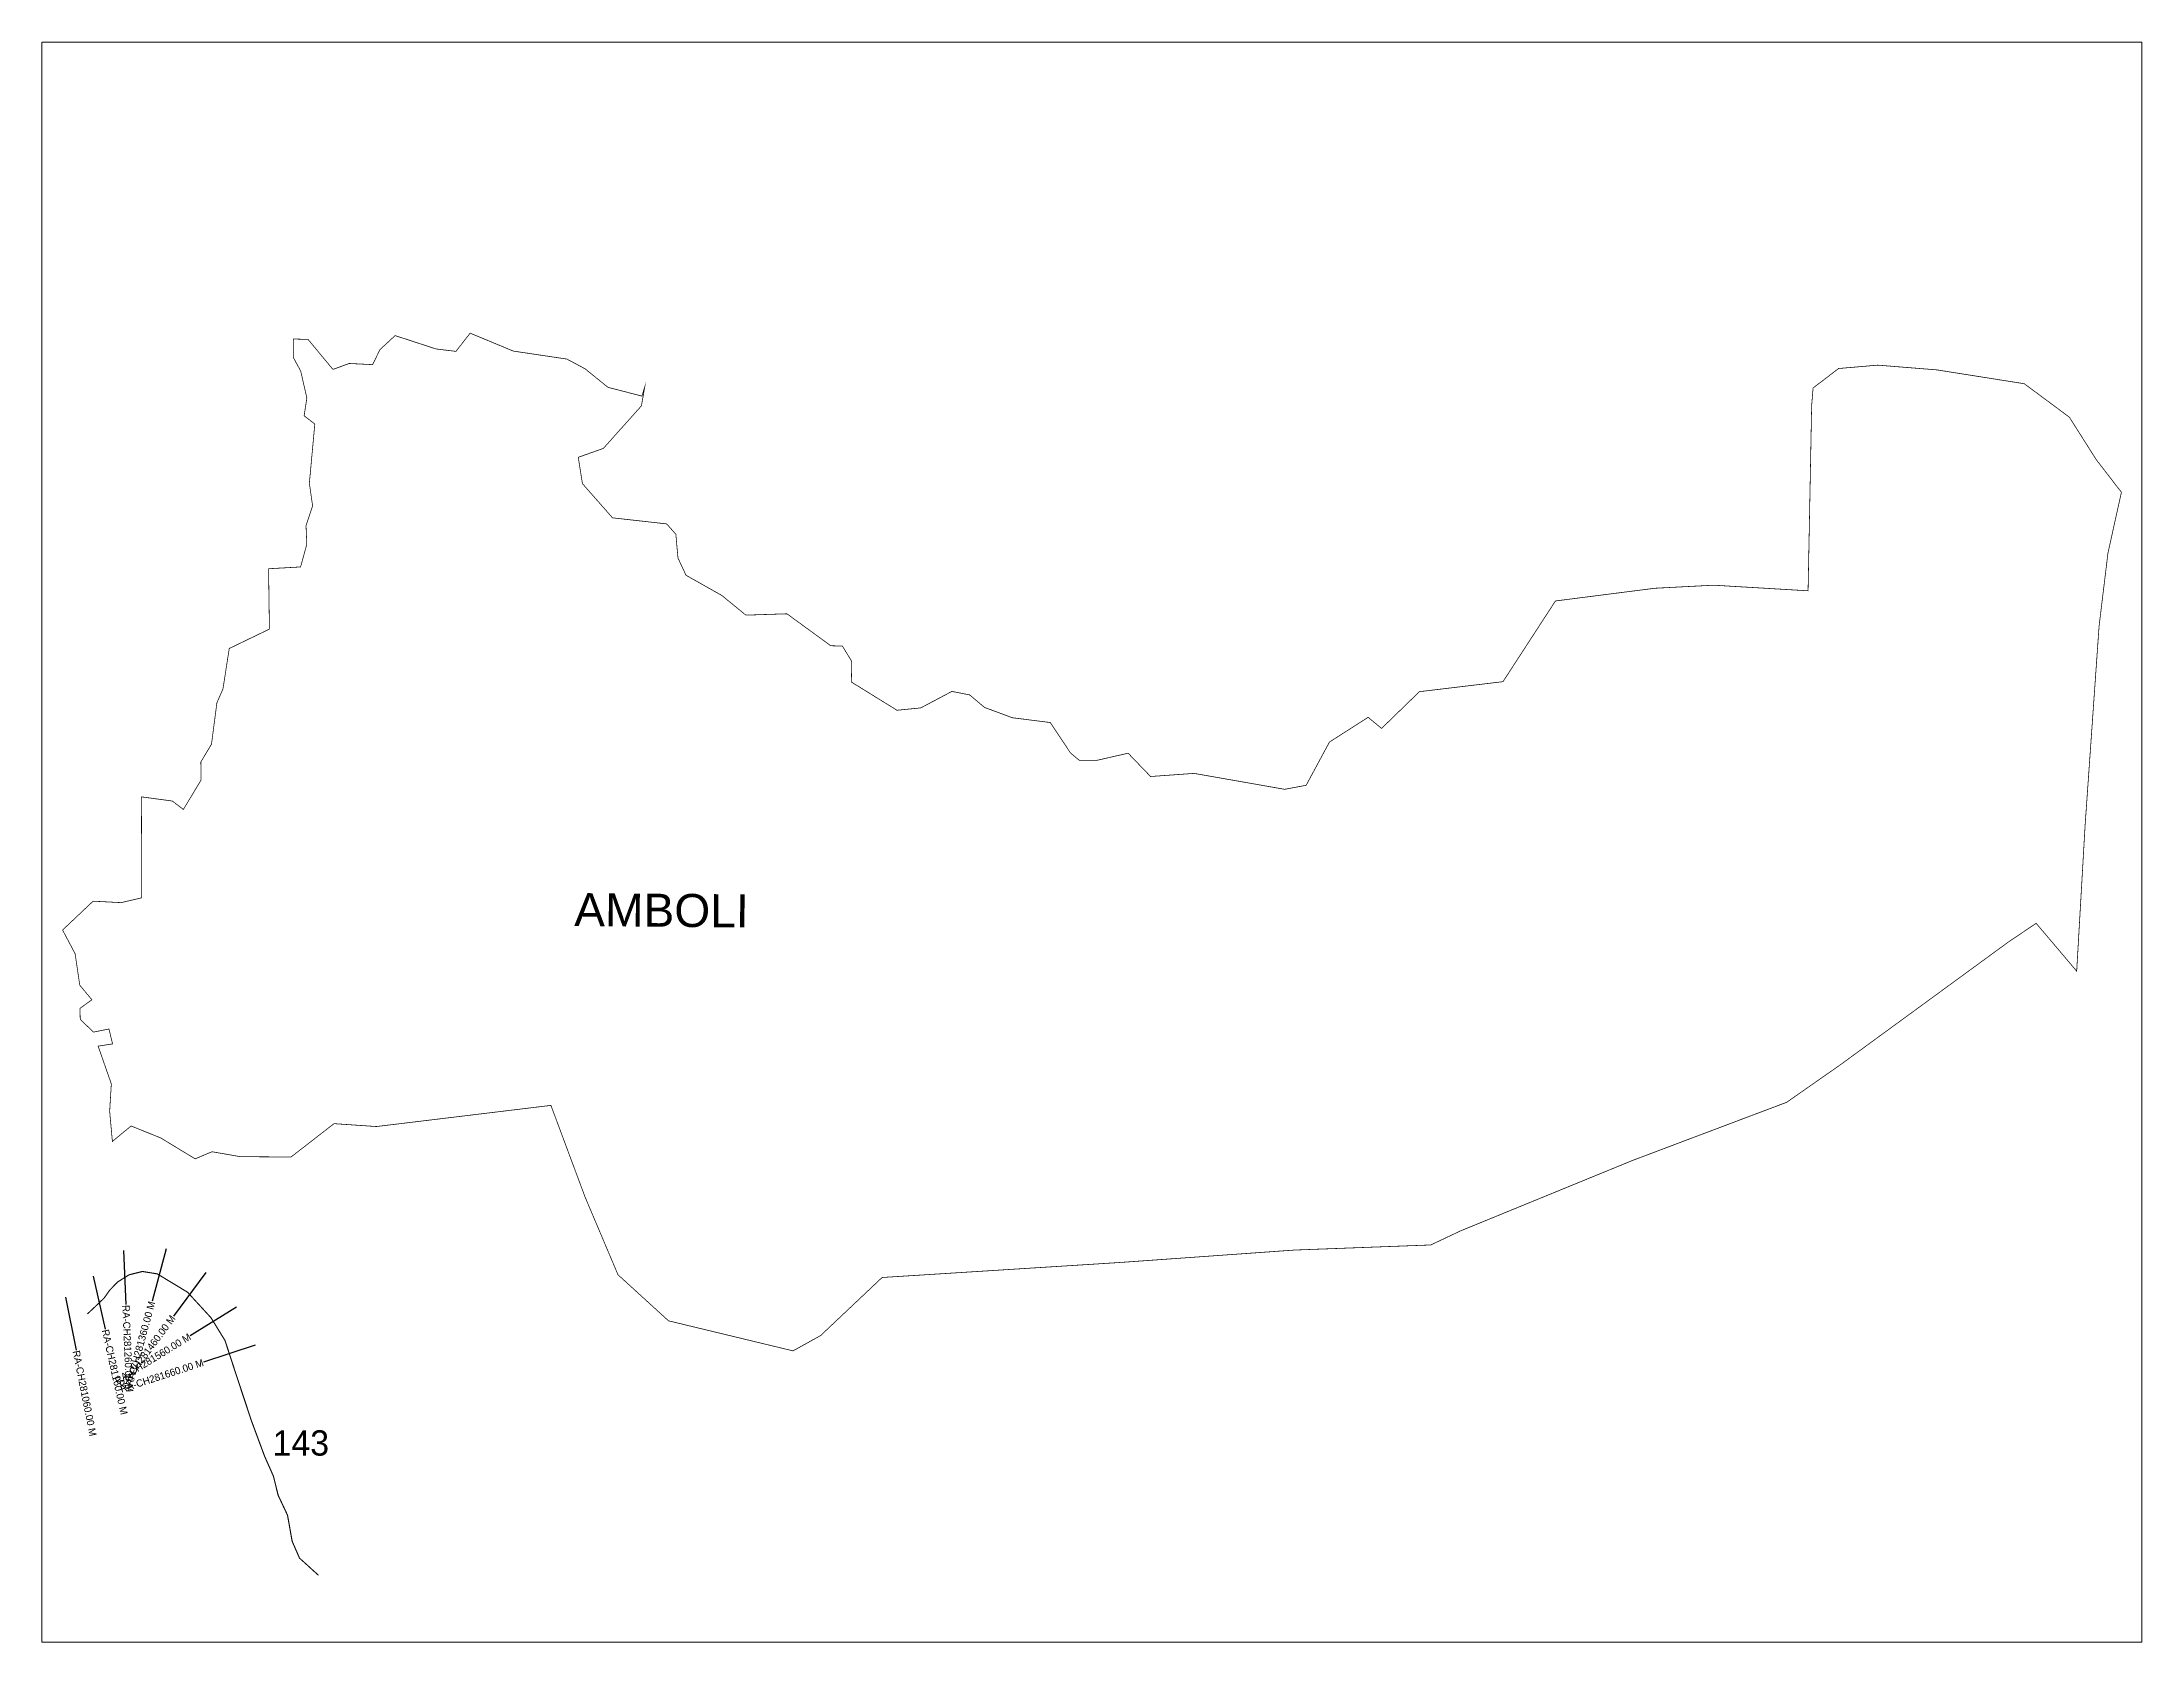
# Paper-space layout 'Global Mapper Layout' of a CAD drawing. Header units: feet, sheet in inches. Extents: x 0 to 10.5, y 0 to 8.
# The model-space entities are those that its viewports show. They can reach past a viewport. Long polylines and large blocks are cut down to what shows.
import ezdxf
from ezdxf.enums import TextEntityAlignment as Align

# ---------------------------------------------------------------- set-up
doc = ezdxf.new("R2010")
doc.units = ezdxf.units.FT
doc.header["$MEASUREMENT"] = 0
for name, color, linetype in [('CS', 134, 'Continuous'), ('CSMark', 6, 'Continuous'), ('NATURALLY PROTECTED', 3, 'Continuous'), ('VILLAGE NAME', 250, 'Continuous')]:
    doc.layers.add(name, color=color, linetype=linetype)

msp = doc.modelspace()

# ---------------------------------------------------------------- linework, layer by layer
at = {"color": 6, "const_width": 2}
msp.add_lwpolyline([(286913.8, 2027173.6), (286954.2, 2027172.7), (287023.1, 2027089.6), (287068.3, 2027106), (287132.9, 2027102.8), (287153.2, 2027144.5), (287195.1, 2027183.1), (287308.5, 2027146.1), (287363.3, 2027139.5), (287402.6, 2027189.9), (287521.9, 2027140.3), (287670.1, 2027118.2), (287720.4, 2027091.3), (287783.7, 2027040.1), (287877.6, 2027015.8), (287885.5, 2027041.1), (287876.3, 2026988.8), (287771, 2026871.1), (287701.6, 2026846.5), (287713.1, 2026773.7), (287796.4, 2026679.1), (287946.3, 2026662.3), (287971.5, 2026633.6), (287977.4, 2026568), (287999.6, 2026520.3), (288098.8, 2026464.3), (288165.1, 2026410), (288278.7, 2026413.7), (288400, 2026325.3), (288432.1, 2026324.5), (288457.9, 2026282.1), (288457, 2026225), (288583.1, 2026146.9), (288648.7, 2026153.4), (288735, 2026199), (288784.1, 2026189.4), (288825.1, 2026154.8), (288902.2, 2026126.2), (289006.9, 2026113), (289062.6, 2026029.3), (289087, 2026008.6), (289137.6, 2026008.8), (289222.4, 2026028.1), (289284.4, 2025963.7), (289405, 2025972.3), (289655.1, 2025928.3), (289714.7, 2025939.4), (289779.2, 2026059), (289886.1, 2026127.4), (289923.3, 2026096.7), (290027.9, 2026198.3), (290259.1, 2026226), (290404.2, 2026449.2), (290678.6, 2026484.3), (290841.7, 2026492.8), (291102.9, 2026477.3), (291107.5, 2026714.4), (291112.2, 2026959.8), (291112.8, 2026989.8), (291116.7, 2027038.1), (291187.3, 2027092.1), (291295.7, 2027101.4), (291459, 2027088.3), (291700.9, 2027050), (291825.5, 2026957.5), (291899.7, 2026840.3), (291969.5, 2026749.8), (291932.3, 2026582), (291907.7, 2026379.3), (291869.2, 2025830.8), (291845.8, 2025425.3), (291733.7, 2025557.7), (291657.7, 2025506.5), (291395.3, 2025314.8), (291192.3, 2025166.5), (291043.8, 2025062.7), (290618.9, 2024902.4), (290141.7, 2024707), (290059.4, 2024668.1), (289682.4, 2024654), (289198, 2024619.5), (288541.9, 2024578.1), (288372, 2024417.6), (288295.6, 2024375.2), (287951.2, 2024458.3), (287811.5, 2024585.7), (287720.5, 2024800.5), (287626, 2025054.1), (287143.3, 2024995.6), (287026.1, 2025003.6), (286907.3, 2024911.4), (286767.8, 2024912.2), (286688.6, 2024925.9), (286642, 2024906.3), (286546.7, 2024964.1), (286464.8, 2024997.2), (286413.1, 2024954.3), (286405.6, 2025037.9), (286410.2, 2025113.6), (286373.7, 2025218), (286413.6, 2025224.1), (286403.7, 2025265.3), (286360.7, 2025256.8), (286324.2, 2025292.3), (286323.5, 2025322.5), (286356.5, 2025346.2), (286322.9, 2025386.6), (286310.1, 2025473.4), (286275.4, 2025539.1), (286359.8, 2025618.9), (286437.1, 2025614.9), (286494.3, 2025628.2), (286493.4, 2025907.4), (286578.8, 2025895.9), (286609.4, 2025872.6), (286658, 2025953.3), (286657.8, 2026003.9), (286687.2, 2026053.1), (286702.2, 2026167.5), (286719, 2026206.2), (286736.3, 2026317.7), (286847.4, 2026371.4), (286845.1, 2026538.3), (286933.6, 2026543.3), (286950.8, 2026605.9), (286948.7, 2026657.8), (286966.9, 2026712.3), (286957.9, 2026774.7), (286973, 2026938.5), (286943.4, 2026961.3), (286951, 2027010.5), (286934, 2027085), (286913.8, 2027122.2), (286913.8, 2027173.6)], dxfattribs=at)
at = {"layer": 'CS'}
for p, q in [((286562.1, 2024657.3), (286522.7, 2024512.6)), ((286444, 2024652.9), (286450.4, 2024503)), ((286216.7, 2024543.1), (286184.8, 2024396.6)), ((286360.4, 2024581.5), (286393.2, 2024435.1)), ((286671.2, 2024591.6), (286581.8, 2024471.2)), ((286283.2, 2024524), (286312.6, 2024376.9)), ((286756.2, 2024495.6), (286628.4, 2024417.1)), ((286807.8, 2024390.7), (286665.2, 2024344))]:
    msp.add_line(p, q, dxfattribs=at)
at = {"layer": 'NATURALLY PROTECTED', "const_width": 3, "flags": 128}
msp.add_lwpolyline([(286344, 2024477.3), (286368.7, 2024500.5), (286390.5, 2024521.4), (286405.1, 2024542.3), (286427.1, 2024565.3), (286459, 2024585.4), (286496.3, 2024594.8), (286537.2, 2024588.1), (286620.8, 2024537.6), (286685.9, 2024466.7), (286724.6, 2024403.8), (286758.1, 2024301.3), (286798.1, 2024180.7), (286833.7, 2024084.7), (286858.6, 2024028.4), (286871.5, 2023976), (286897.5, 2023920.7), (286910.3, 2023848.6), (286930.7, 2023801.9), (286951.8, 2023782.9), (286967, 2023769), (286983.1, 2023754.5)], dxfattribs=at)

# ---------------------------------------------------------------- texts
at = {"insert": (286856.2, 2024155.5), "char_height": 70, "attachment_point": 1}
msp.add_mtext_dynamic_manual_height_columns('143', width=95.172, gutter_width=1, heights=[0], dxfattribs=at)
at = {"layer": 'CSMark'}
for s, rotation, p in [('RA-CH281260.00 M', 272.46061, (286450.5, 2024502)), ('RA-CH281160.00 M', 282.62017, (286393.4, 2024434.1)), ('RA-CH281060.00 M', 281.30363, (286312.8, 2024375.9))]:
    msp.add_text(s, height=20, rotation=rotation, dxfattribs=at).set_placement(p, align=Align.MIDDLE_LEFT)
for s, rotation, p in [('RA-CH281360.00 M', 74.76608, (286522.5, 2024511.6)), ('RA-CH281560.00 M', 31.55276, (286627.5, 2024416.6)), ('RA-CH281460.00 M', 53.4165, (286581.2, 2024470.4)), ('RA-CH280960.00 M', 77.71717, (286184.6, 2024395.6)), ('RA-CH281660.00 M', 18.1213, (286664.3, 2024343.7))]:
    msp.add_text(s, height=20, rotation=rotation, dxfattribs=at).set_placement(p, align=Align.MIDDLE_RIGHT)
at = {"layer": 'VILLAGE NAME', "insert": (287690.9, 2025641.4), "char_height": 91.425, "attachment_point": 1, "rotation": 359.54421}
msp.add_mtext_dynamic_manual_height_columns('{\\fArial|b0|i0|c0|p34;AMBOLI}', width=661.323, gutter_width=457.1, heights=[0], dxfattribs=at)

psp = doc.layouts.new('Global Mapper Layout')

# ---------------------------------------------------------------- viewports
at = {"layer": '0'}
psp.add_viewport(center=(5.25, 4), size=(10.5, 8), view_center_point=(289122.444, 2025782.56), view_height=4425.11357, dxfattribs=at)

doc.saveas('drawing.dxf')
